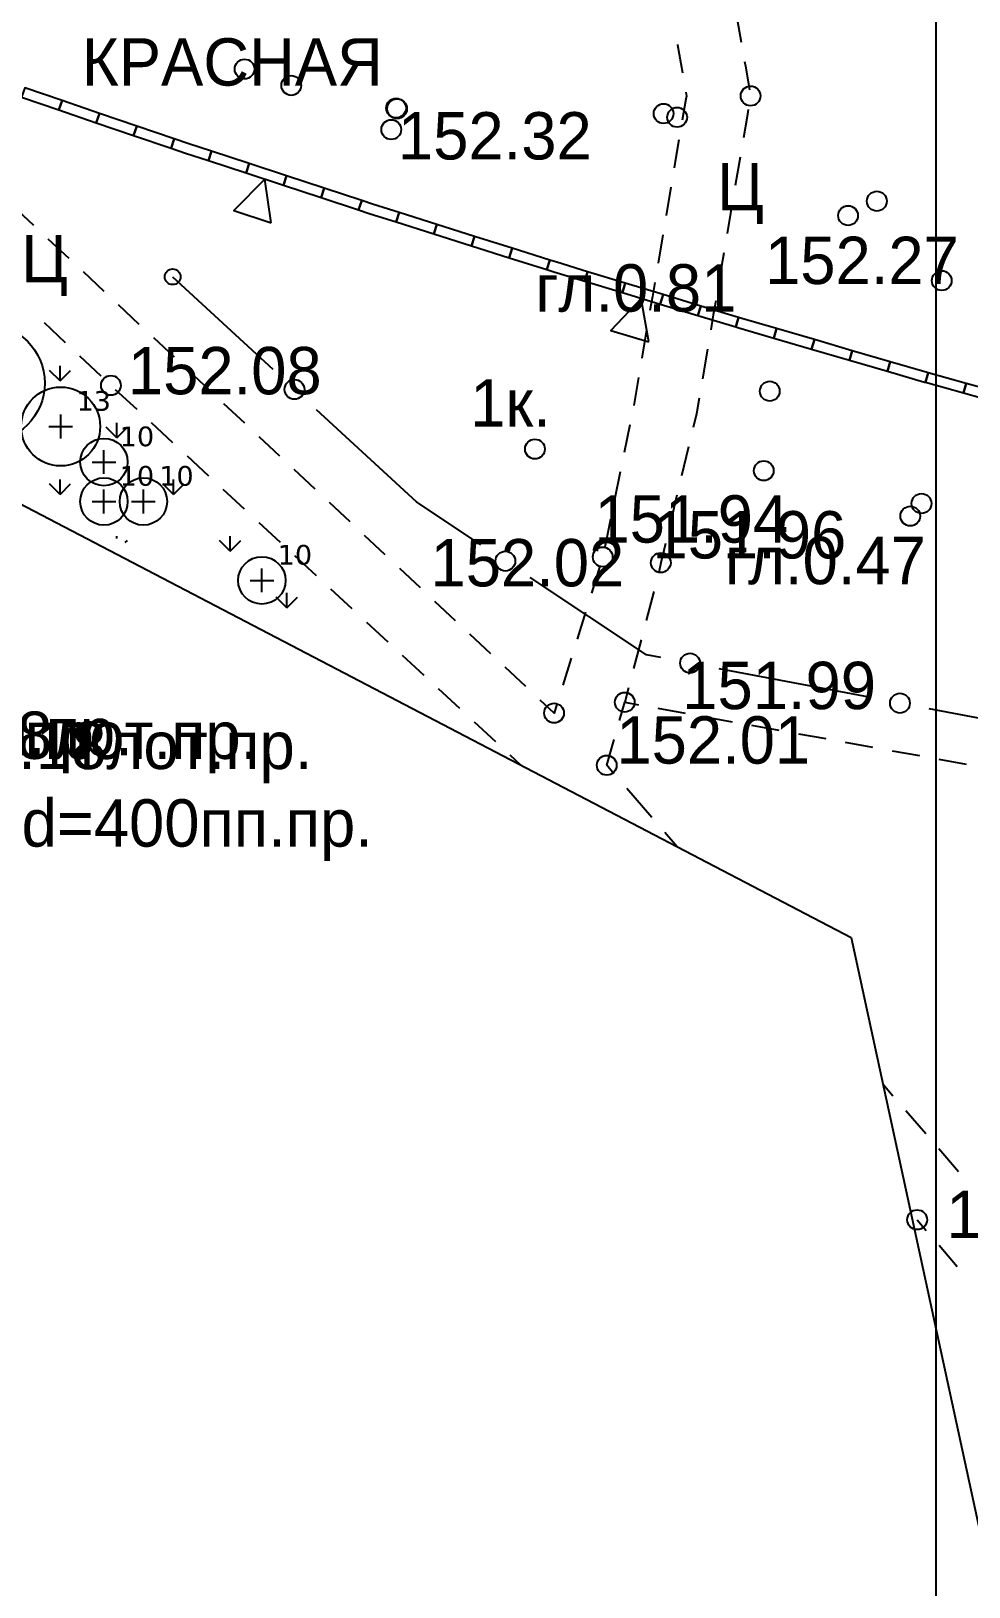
# Model space of a CAD drawing. Header units: metres. Extents: x -2743 to 126, y 13385 to 13916.
# Drawn here: x -1847.07 to -1823.32, y 13572.02 to 13611.44 of the extents above; entities that cross this region are included whole.
import ezdxf

# ---------------------------------------------------------------- set-up
doc = ezdxf.new("R2010")
doc.units = ezdxf.units.M
for name, color, linetype in [('GREEN_LABELS', 7, 'Continuous'), ('GREEN_LAWN', 82, 'Continuous'), ('GREEN_SHRUBS', 94, 'Continuous'), ('GREEN_TREES', 3, 'Continuous'), ('output[1-12]_3_ДЖКХ-24_03233kl$0$Красные линии', 7, 'Continuous'), ('output[1-12]_3_ДЖКХ-24_03233pp$0$Водосток проектный', 7, 'Continuous'), ('output[1-12]_3_ДЖКХ-24_03233tp$0$Горизонтали', 7, 'Continuous'), ('output[1-12]_3_ДЖКХ-24_03233tp$0$Граница площадки', 7, 'Continuous'), ('output[1-12]_3_ДЖКХ-24_03233tp$0$Граница улицы', 7, 'Continuous'), ('output[1-12]_3_ДЖКХ-24_03233tp$0$Отдельно стоящее дерево', 7, 'Continuous'), ('output[1-12]_3_ДЖКХ-24_03233tp$0$Фонари', 7, 'Continuous'), ('output[1-12]_3_ДЖКХ-24_03233up$0$Кабели', 7, 'Continuous'), ('output[1-12]_3_ДЖКХ-24_03233up$0$Кабель электрический', 7, 'Continuous'), ('output[1-12]_brd$0$Граница заказа', 7, 'Continuous'), ('output[23]_brd$0$Рамки', 7, 'Continuous')]:
    doc.layers.add(name, color=color, linetype=linetype)
doc.styles.add('unicode', font='DejaVuSans.ttf')

# ---------------------------------------------------------------- blocks, each defined once
blk = doc.blocks.new('GREEN_TREE_ACER_GINNALA')
for p, q in [((-0.3, 0), (0.3, 0)), ((0, -0.3), (0, 0.3))]:
    blk.add_line(p, q)
blk.add_circle((0, 0), 1.5)
at = {"style": 'unicode', "flags": 1}
for tag, p in [('POS', (0.4, 0.4)), ('NUM', (0.4, -0.9)), ('SPECIES', (0.4, -1.8)), ('NPA', (0.4, -2.7))]:
    blk.add_attdef(tag, p, '', height=0.5, dxfattribs=at)
blk = doc.blocks.new('GREEN_SHRUB_SYRINGA_JOSIKAEA')
for p, q in [((-0.3, 0), (0.3, 0)), ((0, -0.3), (0, 0.3))]:
    blk.add_line(p, q)
blk.add_circle((0, 0), 1)
at = {"style": 'unicode', "flags": 1}
for tag, p in [('POS', (0.4, 0.4)), ('NUM', (0.4, -0.9)), ('SPECIES', (0.4, -1.8)), ('NPA', (0.4, -2.7))]:
    blk.add_attdef(tag, p, '', height=0.5, dxfattribs=at)
blk = doc.blocks.new('GREEN_SHRUB_COTONEASTER_LUCIDUS')
for p, q in [((-0.3, 0), (0.3, 0)), ((0, -0.3), (0, 0.3))]:
    blk.add_line(p, q)
blk.add_circle((0, 0), 0.6)
at = {"style": 'unicode', "flags": 1}
for tag, p in [('POS', (0.4, 0.4)), ('NUM', (0.4, -0.9)), ('SPECIES', (0.4, -1.8)), ('NPA', (0.4, -2.7))]:
    blk.add_attdef(tag, p, '', height=0.5, dxfattribs=at)

msp = doc.modelspace()

# ---------------------------------------------------------------- hatches: boundary and pattern name
at = {"layer": 'GREEN_LAWN'}
h = msp.add_hatch(dxfattribs=at)
h.set_pattern_fill('GRASS', color=82, scale=0.08)
h.paths.add_polyline_path([(-1847.865, 13600), (-1849.475, 13600.77), (-1849.975, 13602.77), (-1850.475, 13601.77), (-1851.475, 13601.77), (-1857.475, 13604.77), (-1857.651, 13607.236), (-1857.606, 13607.199), (-1857.519, 13607.153), (-1857.425, 13607.124), (-1857.327, 13607.115), (-1857.229, 13607.124), (-1857.135, 13607.153), (-1857.048, 13607.199), (-1856.972, 13607.262), (-1856.909, 13607.338), (-1856.863, 13607.425), (-1856.834, 13607.519), (-1856.825, 13607.617), (-1856.834, 13607.715), (-1856.863, 13607.809), (-1856.909, 13607.896), (-1856.972, 13607.972), (-1857.048, 13608.035), (-1857.135, 13608.081), (-1857.229, 13608.11), (-1857.327, 13608.119), (-1857.425, 13608.11), (-1857.519, 13608.081), (-1857.606, 13608.035), (-1857.682, 13607.972), (-1857.702, 13607.948), (-1857.975, 13611.77), (-1855.475, 13612.27), (-1850.475, 13606.77), (-1849.475, 13606.77), (-1849.35, 13606.52), (-1848.475, 13604.77), (-1847.495, 13604.77), (-1847.475, 13604.77), (-1847.137, 13604.432), (-1837.975, 13595.27), (-1847.865, 13600)])
h.paths.add_polyline_path([(-1841.227, 13597.02), (-1841.129, 13597.029), (-1841.035, 13597.058), (-1840.948, 13597.104), (-1840.872, 13597.167), (-1840.809, 13597.243), (-1840.763, 13597.33), (-1840.734, 13597.424), (-1840.725, 13597.522), (-1840.734, 13597.62), (-1840.763, 13597.714), (-1840.809, 13597.801), (-1840.872, 13597.877), (-1840.948, 13597.94), (-1841.035, 13597.986), (-1841.129, 13598.015), (-1841.227, 13598.024), (-1841.325, 13598.015), (-1841.419, 13597.986), (-1841.506, 13597.94), (-1841.582, 13597.877), (-1841.645, 13597.801), (-1841.691, 13597.714), (-1841.72, 13597.62), (-1841.729, 13597.522), (-1841.72, 13597.424), (-1841.691, 13597.33), (-1841.645, 13597.243), (-1841.582, 13597.167), (-1841.506, 13597.104), (-1841.419, 13597.058), (-1841.325, 13597.029), (-1841.227, 13597.02)], flags=0)
h.paths.add_polyline_path([(-1845.325, 13599.029), (-1845.227, 13599.02), (-1845.129, 13599.029), (-1845.035, 13599.058), (-1844.948, 13599.104), (-1844.872, 13599.167), (-1844.809, 13599.243), (-1844.763, 13599.33), (-1844.734, 13599.424), (-1844.727, 13599.497), (-1844.72, 13599.424), (-1844.691, 13599.33), (-1844.645, 13599.243), (-1844.582, 13599.167), (-1844.506, 13599.104), (-1844.419, 13599.058), (-1844.325, 13599.029), (-1844.227, 13599.02), (-1844.129, 13599.029), (-1844.035, 13599.058), (-1843.948, 13599.104), (-1843.872, 13599.167), (-1843.809, 13599.243), (-1843.763, 13599.33), (-1843.734, 13599.424), (-1843.725, 13599.522), (-1843.734, 13599.62), (-1843.763, 13599.714), (-1843.809, 13599.801), (-1843.872, 13599.877), (-1843.948, 13599.94), (-1844.035, 13599.986), (-1844.129, 13600.015), (-1844.227, 13600.024), (-1844.325, 13600.015), (-1844.419, 13599.986), (-1844.506, 13599.94), (-1844.582, 13599.877), (-1844.645, 13599.801), (-1844.691, 13599.714), (-1844.72, 13599.62), (-1844.727, 13599.547), (-1844.734, 13599.62), (-1844.763, 13599.714), (-1844.809, 13599.801), (-1844.872, 13599.877), (-1844.948, 13599.94), (-1845.035, 13599.986), (-1845.129, 13600.015), (-1845.202, 13600.022), (-1845.129, 13600.029), (-1845.035, 13600.058), (-1844.948, 13600.104), (-1844.872, 13600.167), (-1844.809, 13600.243), (-1844.763, 13600.33), (-1844.734, 13600.424), (-1844.725, 13600.522), (-1844.734, 13600.62), (-1844.763, 13600.714), (-1844.809, 13600.801), (-1844.872, 13600.877), (-1844.948, 13600.94), (-1845.035, 13600.986), (-1845.129, 13601.015), (-1845.227, 13601.024), (-1845.325, 13601.015), (-1845.419, 13600.986), (-1845.506, 13600.94), (-1845.582, 13600.877), (-1845.645, 13600.801), (-1845.691, 13600.714), (-1845.72, 13600.62), (-1845.729, 13600.522), (-1845.72, 13600.424), (-1845.691, 13600.33), (-1845.645, 13600.243), (-1845.582, 13600.167), (-1845.506, 13600.104), (-1845.419, 13600.058), (-1845.325, 13600.029), (-1845.252, 13600.022), (-1845.325, 13600.015), (-1845.419, 13599.986), (-1845.506, 13599.94), (-1845.582, 13599.877), (-1845.645, 13599.801), (-1845.691, 13599.714), (-1845.72, 13599.62), (-1845.729, 13599.522), (-1845.72, 13599.424), (-1845.691, 13599.33), (-1845.645, 13599.243), (-1845.582, 13599.167), (-1845.506, 13599.104), (-1845.419, 13599.058), (-1845.325, 13599.029)], flags=0)
h.paths.add_polyline_path([(-1846.322, 13600.92), (-1846.224, 13600.929), (-1846.13, 13600.958), (-1846.043, 13601.004), (-1845.967, 13601.067), (-1845.904, 13601.143), (-1845.858, 13601.23), (-1845.829, 13601.324), (-1845.82, 13601.422), (-1845.829, 13601.52), (-1845.858, 13601.614), (-1845.904, 13601.701), (-1845.967, 13601.777), (-1846.043, 13601.84), (-1846.13, 13601.886), (-1846.224, 13601.915), (-1846.322, 13601.924), (-1846.42, 13601.915), (-1846.514, 13601.886), (-1846.601, 13601.84), (-1846.677, 13601.777), (-1846.74, 13601.701), (-1846.786, 13601.614), (-1846.815, 13601.52), (-1846.824, 13601.422), (-1846.815, 13601.324), (-1846.786, 13601.23), (-1846.74, 13601.143), (-1846.677, 13601.067), (-1846.601, 13601.004), (-1846.514, 13600.958), (-1846.42, 13600.929), (-1846.322, 13600.92)], flags=0)
h.paths.add_polyline_path([(-1848.227, 13601.276), (-1847.984, 13601.3), (-1847.75, 13601.371), (-1847.535, 13601.486), (-1847.346, 13601.641), (-1847.191, 13601.83), (-1847.076, 13602.045), (-1847.005, 13602.279), (-1846.981, 13602.522), (-1847.005, 13602.765), (-1847.076, 13602.999), (-1847.191, 13603.214), (-1847.346, 13603.403), (-1847.535, 13603.558), (-1847.75, 13603.673), (-1847.984, 13603.744), (-1848.227, 13603.768), (-1848.47, 13603.744), (-1848.704, 13603.673), (-1848.919, 13603.558), (-1849.108, 13603.403), (-1849.263, 13603.214), (-1849.378, 13602.999), (-1849.449, 13602.765), (-1849.473, 13602.522), (-1849.449, 13602.279), (-1849.378, 13602.045), (-1849.263, 13601.83), (-1849.108, 13601.641), (-1848.919, 13601.486), (-1848.704, 13601.371), (-1848.47, 13601.3), (-1848.227, 13601.276)], flags=0)
h.paths.add_polyline_path([(-1850.23, 13603.129), (-1850.132, 13603.12), (-1850.034, 13603.129), (-1849.94, 13603.158), (-1849.853, 13603.204), (-1849.777, 13603.267), (-1849.714, 13603.343), (-1849.668, 13603.43), (-1849.639, 13603.524), (-1849.63, 13603.622), (-1849.639, 13603.72), (-1849.668, 13603.814), (-1849.714, 13603.901), (-1849.777, 13603.977), (-1849.853, 13604.04), (-1849.94, 13604.086), (-1850.034, 13604.115), (-1850.132, 13604.124), (-1850.23, 13604.115), (-1850.324, 13604.086), (-1850.411, 13604.04), (-1850.487, 13603.977), (-1850.55, 13603.901), (-1850.596, 13603.814), (-1850.625, 13603.72), (-1850.634, 13603.622), (-1850.625, 13603.524), (-1850.596, 13603.43), (-1850.55, 13603.343), (-1850.487, 13603.267), (-1850.411, 13603.204), (-1850.324, 13603.158), (-1850.23, 13603.129)], flags=0)
h.paths.add_polyline_path([(-1849.425, 13603.934), (-1849.327, 13603.925), (-1849.229, 13603.934), (-1849.135, 13603.963), (-1849.048, 13604.009), (-1848.972, 13604.072), (-1848.909, 13604.148), (-1848.863, 13604.235), (-1848.834, 13604.329), (-1848.825, 13604.427), (-1848.834, 13604.525), (-1848.863, 13604.619), (-1848.909, 13604.706), (-1848.972, 13604.782), (-1849.048, 13604.845), (-1849.135, 13604.891), (-1849.229, 13604.92), (-1849.327, 13604.929), (-1849.425, 13604.92), (-1849.519, 13604.891), (-1849.606, 13604.845), (-1849.682, 13604.782), (-1849.745, 13604.706), (-1849.791, 13604.619), (-1849.82, 13604.525), (-1849.829, 13604.427), (-1849.82, 13604.329), (-1849.791, 13604.235), (-1849.745, 13604.148), (-1849.682, 13604.072), (-1849.606, 13604.009), (-1849.519, 13603.963), (-1849.425, 13603.934)], flags=0)
h.paths.add_polyline_path([(-1850.027, 13605.02), (-1849.929, 13605.029), (-1849.835, 13605.058), (-1849.748, 13605.104), (-1849.672, 13605.167), (-1849.609, 13605.243), (-1849.563, 13605.33), (-1849.534, 13605.424), (-1849.525, 13605.522), (-1849.534, 13605.62), (-1849.563, 13605.714), (-1849.609, 13605.801), (-1849.672, 13605.877), (-1849.748, 13605.94), (-1849.835, 13605.986), (-1849.929, 13606.015), (-1850.027, 13606.024), (-1850.125, 13606.015), (-1850.219, 13605.986), (-1850.306, 13605.94), (-1850.382, 13605.877), (-1850.445, 13605.801), (-1850.491, 13605.714), (-1850.52, 13605.62), (-1850.529, 13605.522), (-1850.52, 13605.424), (-1850.491, 13605.33), (-1850.445, 13605.243), (-1850.382, 13605.167), (-1850.306, 13605.104), (-1850.219, 13605.058), (-1850.125, 13605.029), (-1850.027, 13605.02)], flags=0)
h.paths.add_polyline_path([(-1852.227, 13604.276), (-1851.984, 13604.3), (-1851.75, 13604.371), (-1851.535, 13604.486), (-1851.346, 13604.641), (-1851.191, 13604.83), (-1851.076, 13605.045), (-1851.005, 13605.279), (-1850.981, 13605.522), (-1851.005, 13605.765), (-1851.076, 13605.999), (-1851.191, 13606.214), (-1851.346, 13606.403), (-1851.535, 13606.558), (-1851.75, 13606.673), (-1851.984, 13606.744), (-1852.227, 13606.768), (-1852.47, 13606.744), (-1852.704, 13606.673), (-1852.919, 13606.558), (-1853.108, 13606.403), (-1853.263, 13606.214), (-1853.378, 13605.999), (-1853.449, 13605.765), (-1853.473, 13605.522), (-1853.449, 13605.279), (-1853.378, 13605.045), (-1853.263, 13604.83), (-1853.108, 13604.641), (-1852.919, 13604.486), (-1852.704, 13604.371), (-1852.47, 13604.3), (-1852.227, 13604.276)], flags=0)
h.paths.add_polyline_path([(-1856.227, 13606.82), (-1856.129, 13606.829), (-1856.035, 13606.858), (-1855.948, 13606.904), (-1855.872, 13606.967), (-1855.809, 13607.043), (-1855.763, 13607.13), (-1855.734, 13607.224), (-1855.725, 13607.322), (-1855.734, 13607.42), (-1855.763, 13607.514), (-1855.809, 13607.601), (-1855.872, 13607.677), (-1855.948, 13607.74), (-1856.035, 13607.786), (-1856.129, 13607.815), (-1856.227, 13607.824), (-1856.325, 13607.815), (-1856.419, 13607.786), (-1856.506, 13607.74), (-1856.582, 13607.677), (-1856.645, 13607.601), (-1856.691, 13607.514), (-1856.72, 13607.42), (-1856.729, 13607.322), (-1856.72, 13607.224), (-1856.691, 13607.13), (-1856.645, 13607.043), (-1856.582, 13606.967), (-1856.506, 13606.904), (-1856.419, 13606.858), (-1856.325, 13606.829), (-1856.227, 13606.82)], flags=0)
h.paths.add_polyline_path([(-1853.425, 13606.934), (-1853.327, 13606.925), (-1853.229, 13606.934), (-1853.135, 13606.963), (-1853.048, 13607.009), (-1852.972, 13607.072), (-1852.909, 13607.148), (-1852.863, 13607.235), (-1852.834, 13607.329), (-1852.825, 13607.427), (-1852.834, 13607.525), (-1852.863, 13607.619), (-1852.909, 13607.706), (-1852.972, 13607.782), (-1853.048, 13607.845), (-1853.135, 13607.891), (-1853.229, 13607.92), (-1853.327, 13607.929), (-1853.425, 13607.92), (-1853.519, 13607.891), (-1853.606, 13607.845), (-1853.682, 13607.782), (-1853.745, 13607.706), (-1853.791, 13607.619), (-1853.82, 13607.525), (-1853.829, 13607.427), (-1853.82, 13607.329), (-1853.791, 13607.235), (-1853.745, 13607.148), (-1853.682, 13607.072), (-1853.606, 13607.009), (-1853.519, 13606.963), (-1853.425, 13606.934)], flags=0)
h.paths.add_polyline_path([(-1852.227, 13607.22), (-1852.129, 13607.229), (-1852.035, 13607.258), (-1851.948, 13607.304), (-1851.872, 13607.367), (-1851.809, 13607.443), (-1851.763, 13607.53), (-1851.734, 13607.624), (-1851.725, 13607.722), (-1851.734, 13607.82), (-1851.763, 13607.914), (-1851.809, 13608.001), (-1851.872, 13608.077), (-1851.948, 13608.14), (-1852.035, 13608.186), (-1852.129, 13608.215), (-1852.227, 13608.224), (-1852.325, 13608.215), (-1852.419, 13608.186), (-1852.506, 13608.14), (-1852.582, 13608.077), (-1852.645, 13608.001), (-1852.691, 13607.914), (-1852.72, 13607.82), (-1852.729, 13607.722), (-1852.72, 13607.624), (-1852.691, 13607.53), (-1852.645, 13607.443), (-1852.582, 13607.367), (-1852.506, 13607.304), (-1852.419, 13607.258), (-1852.325, 13607.229), (-1852.227, 13607.22)], flags=0)
h.paths.add_polyline_path([(-1856.47, 13608.3), (-1856.227, 13608.276), (-1855.984, 13608.3), (-1855.75, 13608.371), (-1855.535, 13608.486), (-1855.346, 13608.641), (-1855.191, 13608.83), (-1855.076, 13609.045), (-1855.005, 13609.279), (-1854.981, 13609.522), (-1855.005, 13609.765), (-1855.076, 13609.999), (-1855.191, 13610.214), (-1855.346, 13610.403), (-1855.535, 13610.558), (-1855.75, 13610.673), (-1855.984, 13610.744), (-1856.227, 13610.768), (-1856.47, 13610.744), (-1856.704, 13610.673), (-1856.919, 13610.558), (-1857.108, 13610.403), (-1857.263, 13610.214), (-1857.378, 13609.999), (-1857.449, 13609.765), (-1857.473, 13609.522), (-1857.449, 13609.279), (-1857.378, 13609.045), (-1857.263, 13608.83), (-1857.108, 13608.641), (-1856.919, 13608.486), (-1856.704, 13608.371), (-1856.47, 13608.3)], flags=0)
h.paths.add_polyline_path([(-1854.027, 13609.02), (-1853.929, 13609.029), (-1853.835, 13609.058), (-1853.748, 13609.104), (-1853.672, 13609.167), (-1853.609, 13609.243), (-1853.563, 13609.33), (-1853.534, 13609.424), (-1853.525, 13609.522), (-1853.534, 13609.62), (-1853.563, 13609.714), (-1853.609, 13609.801), (-1853.672, 13609.877), (-1853.748, 13609.94), (-1853.835, 13609.986), (-1853.929, 13610.015), (-1854.027, 13610.024), (-1854.125, 13610.015), (-1854.219, 13609.986), (-1854.306, 13609.94), (-1854.382, 13609.877), (-1854.445, 13609.801), (-1854.491, 13609.714), (-1854.52, 13609.62), (-1854.529, 13609.522), (-1854.52, 13609.424), (-1854.491, 13609.33), (-1854.445, 13609.243), (-1854.382, 13609.167), (-1854.306, 13609.104), (-1854.219, 13609.058), (-1854.125, 13609.029), (-1854.027, 13609.02)], flags=0)

# ---------------------------------------------------------------- linework, layer by layer
at = {"layer": 'output[1-12]_3_ДЖКХ-24_03233kl$0$Красные линии'}
for points in [[(-1846.286, 13609.679), (-1847.232, 13610.002), (-1847.313, 13609.765), (-1846.366, 13609.442), (-1846.286, 13609.679)], [(-1845.339, 13609.356), (-1846.286, 13609.679), (-1846.366, 13609.442), (-1845.42, 13609.119), (-1845.339, 13609.356)], [(-1844.393, 13609.033), (-1845.339, 13609.356), (-1845.42, 13609.119), (-1844.474, 13608.796), (-1844.393, 13609.033)], [(-1843.446, 13608.71), (-1844.393, 13609.033), (-1844.474, 13608.796), (-1843.527, 13608.474), (-1843.446, 13608.71)], [(-1843.08, 13608.585), (-1843.446, 13608.71), (-1843.527, 13608.474), (-1843.16, 13608.348), (-1842.577, 13608.157), (-1842.499, 13608.394), (-1843.08, 13608.585)], [(-1841.549, 13608.082), (-1842.499, 13608.394), (-1842.577, 13608.157), (-1841.627, 13607.845), (-1841.549, 13608.082)], [(-1840.599, 13607.77), (-1841.549, 13608.082), (-1841.627, 13607.845), (-1840.677, 13607.533), (-1840.599, 13607.77)], [(-1840.989, 13606.583), (-1841.152, 13607.689), (-1841.939, 13606.895), (-1840.989, 13606.583)], [(-1839.649, 13607.458), (-1840.599, 13607.77), (-1840.677, 13607.533), (-1839.727, 13607.221), (-1839.649, 13607.458)], [(-1838.699, 13607.146), (-1839.649, 13607.458), (-1839.727, 13607.221), (-1838.777, 13606.908), (-1838.699, 13607.146)], [(-1838.428, 13607.057), (-1838.699, 13607.146), (-1838.777, 13606.908), (-1838.505, 13606.819), (-1837.823, 13606.604), (-1837.748, 13606.842), (-1838.428, 13607.057)], [(-1836.794, 13606.541), (-1837.748, 13606.842), (-1837.823, 13606.604), (-1836.87, 13606.302), (-1836.794, 13606.541)], [(-1835.841, 13606.239), (-1836.794, 13606.541), (-1836.87, 13606.302), (-1835.916, 13606.001), (-1835.841, 13606.239)], [(-1834.887, 13605.938), (-1835.841, 13606.239), (-1835.916, 13606.001), (-1834.963, 13605.699), (-1834.887, 13605.938)], [(-1833.934, 13605.637), (-1834.887, 13605.938), (-1834.963, 13605.699), (-1834.009, 13605.398), (-1833.934, 13605.637)], [(-1833.76, 13605.582), (-1833.934, 13605.637), (-1834.009, 13605.398), (-1833.834, 13605.343), (-1833.051, 13605.105), (-1832.979, 13605.344), (-1833.76, 13605.582)], [(-1832.022, 13605.054), (-1832.979, 13605.344), (-1833.051, 13605.105), (-1832.095, 13604.815), (-1832.022, 13605.054)], [(-1831.065, 13604.763), (-1832.022, 13605.054), (-1832.095, 13604.815), (-1831.138, 13604.524), (-1831.065, 13604.763)], [(-1831.428, 13603.567), (-1831.616, 13604.669), (-1832.385, 13603.858), (-1831.428, 13603.567)], [(-1830.108, 13604.473), (-1831.065, 13604.763), (-1831.138, 13604.524), (-1830.181, 13604.234), (-1830.108, 13604.473)], [(-1829.151, 13604.182), (-1830.108, 13604.473), (-1830.181, 13604.234), (-1829.224, 13603.943), (-1829.151, 13604.182)], [(-1829.074, 13604.159), (-1829.151, 13604.182), (-1829.224, 13603.943), (-1829.146, 13603.919), (-1828.263, 13603.662), (-1828.193, 13603.902), (-1829.074, 13604.159)], [(-1827.233, 13603.623), (-1828.193, 13603.902), (-1828.263, 13603.662), (-1827.303, 13603.383), (-1827.233, 13603.623)], [(-1826.273, 13603.343), (-1827.233, 13603.623), (-1827.303, 13603.383), (-1826.343, 13603.103), (-1826.273, 13603.343)], [(-1825.313, 13603.063), (-1826.273, 13603.343), (-1826.343, 13603.103), (-1825.382, 13602.823), (-1825.313, 13603.063)], [(-1824.373, 13602.79), (-1825.313, 13603.063), (-1825.382, 13602.823), (-1824.442, 13602.549), (-1824.421, 13602.543), (-1824.354, 13602.784), (-1824.373, 13602.79)], [(-1823.391, 13602.515), (-1824.354, 13602.784), (-1824.421, 13602.543), (-1823.458, 13602.275), (-1823.391, 13602.515)], [(-1822.427, 13602.247), (-1823.391, 13602.515), (-1823.458, 13602.275), (-1822.495, 13602.006), (-1822.427, 13602.247)]]:
    msp.add_lwpolyline(points, close=True, dxfattribs=at)
at = {"layer": 'output[1-12]_3_ДЖКХ-24_03233tp$0$Горизонтали'}
for centre in [(-1828.85, 13609.797), (-1837.949, 13608.943), (-1845.051, 13602.463), (-1832.594, 13598.116), (-1831.123, 13597.972), (-1832.035, 13594.437), (-1833.826, 13594.161), (-1832.493, 13592.839), (-1824.63, 13581.326)]:
    msp.add_circle(centre, 0.25, dxfattribs=at)
at = {"layer": 'output[1-12]_3_ДЖКХ-24_03233tp$0$Граница площадки'}
for points in [[(-1832.168, 13593.974), (-1832.035, 13594.437)], [(-1832.035, 13594.437), (-1831.688, 13594.374)], [(-1831.196, 13594.285), (-1830.502, 13594.159)], [(-1830.01, 13594.07), (-1829.316, 13593.944)], [(-1832.309, 13592.625), (-1832.493, 13592.839), (-1832.306, 13593.493)], [(-1828.824, 13593.855), (-1828.13, 13593.729)], [(-1827.638, 13593.639), (-1826.944, 13593.514)], [(-1826.452, 13593.424), (-1825.758, 13593.298)], [(-1825.266, 13593.209), (-1824.572, 13593.083)], [(-1824.08, 13592.994), (-1823.386, 13592.868)], [(-1831.351, 13591.519), (-1831.981, 13592.247)], [(-1830.709, 13590.776), (-1831.024, 13591.14)], [(-1825.243, 13584.459), (-1825.495, 13584.751)], [(-1824.412, 13583.499), (-1824.916, 13584.081)], [(-1823.581, 13582.538), (-1824.085, 13583.121)], [(-1824.63, 13581.326), (-1824.4, 13581.057)], [(-1824.075, 13580.678), (-1823.615, 13580.14)]]:
    msp.add_lwpolyline(points, dxfattribs=at)
at = {"layer": 'output[1-12]_3_ДЖКХ-24_03233tp$0$Граница улицы'}
for points in [[(-1829.212, 13611.879), (-1829.087, 13611.16)], [(-1830.701, 13611.098), (-1830.7, 13611.094), (-1830.577, 13610.386)], [(-1829.002, 13610.667), (-1828.981, 13610.547), (-1828.877, 13609.949)], [(-1830.491, 13609.893), (-1830.474, 13609.794), (-1830.487, 13609.714), (-1830.578, 13609.181)], [(-1828.908, 13609.456), (-1828.939, 13609.272), (-1829.03, 13608.736)], [(-1830.662, 13608.688), (-1830.755, 13608.14), (-1830.783, 13607.975)], [(-1829.114, 13608.243), (-1829.237, 13607.524)], [(-1830.867, 13607.482), (-1830.988, 13606.77)], [(-1847.001, 13606.513), (-1847.526, 13607.006)], [(-1829.32, 13607.031), (-1829.443, 13606.312)], [(-1846.111, 13605.679), (-1846.636, 13606.171)], [(-1831.071, 13606.277), (-1831.193, 13605.564)], [(-1829.526, 13605.819), (-1829.649, 13605.099)], [(-1845.221, 13604.844), (-1845.746, 13605.337)], [(-1831.276, 13605.071), (-1831.337, 13604.715)], [(-1831.337, 13604.715), (-1831.397, 13604.36)], [(-1829.732, 13604.606), (-1829.794, 13604.247)], [(-1844.331, 13604.01), (-1844.856, 13604.502)], [(-1829.794, 13604.247), (-1829.857, 13603.873)], [(-1846.197, 13603.545), (-1846.734, 13604.052)], [(-1831.481, 13603.867), (-1831.602, 13603.157)], [(-1843.441, 13603.175), (-1843.966, 13603.668)], [(-1829.941, 13603.38), (-1830.068, 13602.632)], [(-1845.296, 13602.694), (-1845.833, 13603.201)], [(-1842.551, 13602.341), (-1843.076, 13602.833)], [(-1831.685, 13602.664), (-1831.797, 13602.008), (-1831.808, 13601.955)], [(-1844.389, 13601.85), (-1844.931, 13602.352)], [(-1841.661, 13601.506), (-1842.186, 13601.999)], [(-1830.152, 13602.139), (-1830.22, 13601.74), (-1830.303, 13601.396)], [(-1843.48, 13601.009), (-1844.022, 13601.511)], [(-1831.908, 13601.465), (-1832.053, 13600.76)], [(-1840.77, 13600.672), (-1840.905, 13600.798), (-1841.296, 13601.164)], [(-1842.572, 13600.167), (-1843.114, 13600.669)], [(-1830.419, 13600.91), (-1830.596, 13600.172)], [(-1839.88, 13599.838), (-1840.406, 13600.33)], [(-1832.153, 13600.27), (-1832.298, 13599.564)], [(-1841.663, 13599.325), (-1842.205, 13599.827)], [(-1838.99, 13599.003), (-1839.516, 13599.496)], [(-1830.713, 13599.686), (-1830.889, 13598.948)], [(-1832.398, 13599.075), (-1832.485, 13598.649), (-1832.542, 13598.369)], [(-1840.754, 13598.483), (-1841.296, 13598.985)], [(-1838.1, 13598.169), (-1838.626, 13598.661)], [(-1831.006, 13598.462), (-1831.049, 13598.283), (-1831.123, 13597.972), (-1831.174, 13597.722)], [(-1839.846, 13597.641), (-1840.388, 13598.143)], [(-1837.21, 13597.334), (-1837.736, 13597.827)], [(-1832.663, 13597.885), (-1832.878, 13597.197)], [(-1838.937, 13596.8), (-1839.479, 13597.302)], [(-1831.296, 13597.238), (-1831.49, 13596.504)], [(-1836.32, 13596.5), (-1836.846, 13596.992)], [(-1833.027, 13596.72), (-1833.241, 13596.033)], [(-1838.028, 13595.958), (-1838.57, 13596.46)], [(-1835.43, 13595.665), (-1835.956, 13596.158)], [(-1831.617, 13596.021), (-1831.811, 13595.287)], [(-1837.12, 13595.116), (-1837.662, 13595.618)], [(-1833.39, 13595.555), (-1833.605, 13594.868)], [(-1834.54, 13594.831), (-1835.066, 13595.323)], [(-1836.211, 13594.274), (-1836.753, 13594.776)], [(-1831.938, 13594.804), (-1832.035, 13594.437)], [(-1833.754, 13594.391), (-1833.826, 13594.161), (-1834.176, 13594.489)], [(-1835.302, 13593.432), (-1835.844, 13593.934)], [(-1834.665, 13592.841), (-1834.936, 13593.092)]]:
    msp.add_lwpolyline(points, dxfattribs=at)
at = {"layer": 'output[1-12]_3_ДЖКХ-24_03233tp$0$Отдельно стоящее дерево'}
for centre in [(-1841.665, 13610.479), (-1840.482, 13610.062), (-1837.826, 13609.488), (-1837.802, 13609.474), (-1831.053, 13609.348), (-1830.709, 13609.255), (-1825.651, 13607.131), (-1826.381, 13606.766), (-1824.007, 13605.117), (-1824.007, 13605.117), (-1828.363, 13602.317), (-1834.31, 13600.85), (-1828.515, 13600.302), (-1824.805, 13599.152), (-1824.52, 13599.471)]:
    msp.add_circle(centre, 0.25, dxfattribs=at)
at = {"layer": 'output[1-12]_3_ДЖКХ-24_03233tp$0$Фонари'}
msp.add_circle((-1843.487, 13605.216), 0.2, dxfattribs=at)
at = {"layer": 'output[1-12]_3_ДЖКХ-24_03233up$0$Кабели'}
for points in [[(-1843.487, 13605.216), (-1840.951, 13602.872)], [(-1839.85, 13601.854), (-1837.314, 13599.51)], [(-1835.684, 13598.426), (-1837.314, 13599.51)], [(-1831.119, 13595.567), (-1831.489, 13595.637), (-1834.435, 13597.596)], [(-1825.801, 13594.553), (-1829.646, 13595.286)], [(-1820.483, 13593.539), (-1824.328, 13594.272)]]:
    msp.add_lwpolyline(points, dxfattribs=at)
for centre in [(-1840.401, 13602.363), (-1835.06, 13598.011), (-1830.383, 13595.427), (-1825.065, 13594.413)]:
    msp.add_circle(centre, 0.25, dxfattribs=at)
at = {"layer": 'output[1-12]_brd$0$Граница заказа'}
msp.add_lwpolyline([(-2346.581, 13797.271), (-2166.599, 13756.435), (-2146.461, 13744.448), (-2137.057, 13735.438), (-2116.083, 13730.556), (-2106.947, 13730.964), (-2106.947, 13685.73), (-2024.861, 13668.702), (-2016.466, 13689.267), (-1943.717, 13663.309), (-1875.376, 13614.096), (-1826.303, 13588.476), (-1816.168, 13541.725), (-1765.892, 13527.485), (-1735.115, 13529.544), (-1686.146, 13524.756), (-1676.411, 13564.262), (-1525.599, 13535.005), (-1412.062, 13512.979), (-1427.758, 13454.715), (-1407.548, 13450.243), (-1398.752, 13489.999), (-1344.683, 13479.798), (-1272.603, 13462.997)], dxfattribs=at)
at = {"layer": 'output[23]_brd$0$Рамки'}
msp.add_lwpolyline([(-2074.156, 13548.586), (-2074.156, 13798.586), (-1824.156, 13798.586), (-1824.156, 13548.586), (-2074.156, 13548.586)], dxfattribs=at)

# ---------------------------------------------------------------- block references
at = {"layer": 'GREEN_SHRUBS'}
for name, p in [('GREEN_SHRUB_SYRINGA_JOSIKAEA', (-1846.322, 13601.422)), ('GREEN_SHRUB_COTONEASTER_LUCIDUS', (-1845.227, 13600.522)), ('GREEN_SHRUB_COTONEASTER_LUCIDUS', (-1845.227, 13599.522)), ('GREEN_SHRUB_COTONEASTER_LUCIDUS', (-1844.227, 13599.522)), ('GREEN_SHRUB_COTONEASTER_LUCIDUS', (-1841.227, 13597.522))]:
    msp.add_blockref(name, p, dxfattribs=at)
at = {"layer": 'GREEN_TREES'}
msp.add_blockref('GREEN_TREE_ACER_GINNALA', (-1848.227, 13602.522), dxfattribs=at)

# ---------------------------------------------------------------- texts
at = {"layer": 'GREEN_LABELS', "style": 'unicode'}
for s, p in [('13', (-1845.922, 13601.822)), ('10', (-1844.827, 13600.922)), ('10', (-1844.827, 13599.922)), ('10', (-1843.827, 13599.922)), ('10', (-1840.827, 13597.922))]:
    msp.add_text(s, height=0.5, dxfattribs=at).set_placement(p)
at = {"layer": 'output[1-12]_3_ДЖКХ-24_03233kl$0$Красные линии'}
msp.add_text('КРАСНАЯ', height=1.2, dxfattribs=at).set_placement((-1845.785, 13610.058))
at = {"layer": 'output[1-12]_3_ДЖКХ-24_03233pp$0$Водосток проектный'}
for s, p in [('d=400пп.пр.', (-1853.395, 13593.094)), ('150.48лот.пр.', (-1855.154, 13592.997)), ('150.28лот.пр.', (-1851.443, 13593)), ('150.18лот.пр.', (-1850.072, 13592.744)), ('d=400пп.пр.', (-1847.313, 13590.778))]:
    msp.add_text(s, height=1.2, dxfattribs=at).set_placement(p)
at = {"layer": 'output[1-12]_3_ДЖКХ-24_03233tp$0$Горизонтали'}
for s, p in [('152.32', (-1837.78, 13608.187)), ('152.27', (-1828.483, 13605.031)), ('152.08', (-1844.62, 13602.238)), ('151.94', (-1832.804, 13598.48)), ('151.96', (-1831.333, 13598.078)), ('152.02', (-1836.956, 13597.371)), ('151.99', (-1830.58, 13594.261)), ('152.01', (-1832.248, 13592.881)), ('152.13', (-1823.89, 13580.859))]:
    msp.add_text(s, height=1.2, dxfattribs=at).set_placement(p)
at = {"layer": 'output[1-12]_3_ДЖКХ-24_03233tp$0$Граница улицы'}
for p in [(-1829.699, 13606.896), (-1847.324, 13605.076)]:
    msp.add_text('Ц', height=1.2, dxfattribs=at).set_placement(p)
at = {"layer": 'output[1-12]_3_ДЖКХ-24_03233up$0$Кабели'}
for s, p in [('1к.', (-1835.951, 13601.421)), ('гл.0.47', (-1829.499, 13597.427))]:
    msp.add_text(s, height=1.2, dxfattribs=at).set_placement(p)
at = {"layer": 'output[1-12]_3_ДЖКХ-24_03233up$0$Кабель электрический'}
msp.add_text('гл.0.81', height=1.2, dxfattribs=at).set_placement((-1834.3, 13604.333))

doc.saveas('drawing.dxf')
